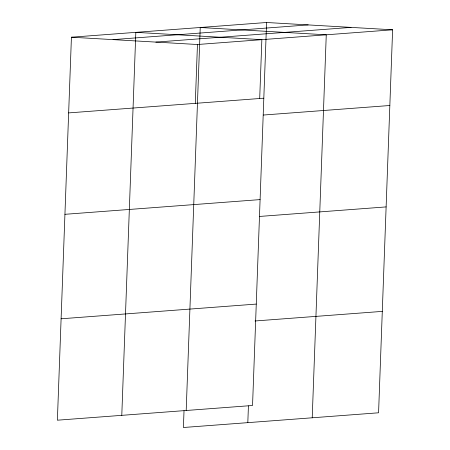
<?xml version="1.0" encoding="UTF-8"?>
<svg xmlns="http://www.w3.org/2000/svg" width="450" height="450" viewBox="0 0 450 450"><rect width="100%" height="100%" fill="white"/><g stroke="black" fill="none" stroke-linecap="round" stroke-linejoin="round"><path stroke-width="0.67" d="M266.591 22.5L71.426 37.209L57.386 420.199L252.546 405.489L266.591 22.5L392.614 29.801L378.574 412.791L183.409 427.5L184.028 410.715M121.787 415.344L135.832 32.355L261.855 39.656L259.701 98.533M195.294 103.388L197.454 44.511L392.614 29.801M186.193 410.49L200.233 27.501L326.261 34.808L312.216 417.791M247.815 422.646L248.428 405.861M113.017 39.617L308.177 24.907M155.863 42.103L351.028 27.394M68.653 112.905L263.812 98.196M263.284 115.043L389.841 105.502M64.935 214.312L260.094 199.603M259.566 216.444L386.123 206.91M61.104 318.791L256.264 304.082M255.032 320.979L382.292 311.383M71.426 37.209L197.454 44.511"/></g></svg>
